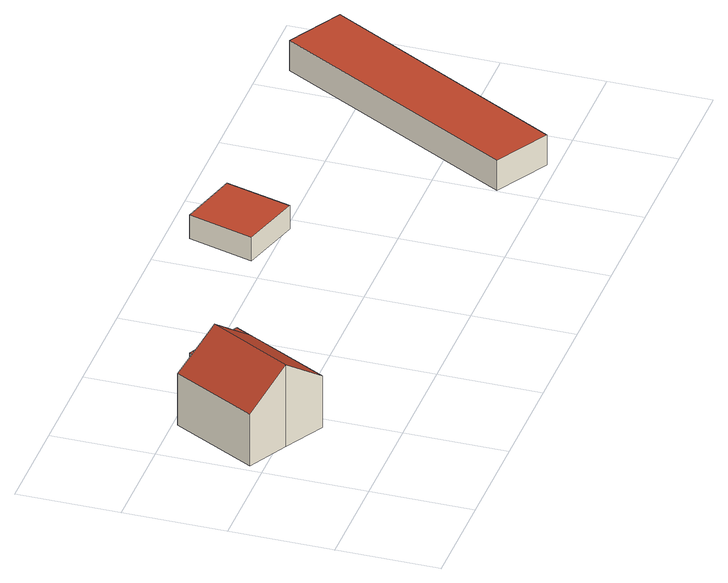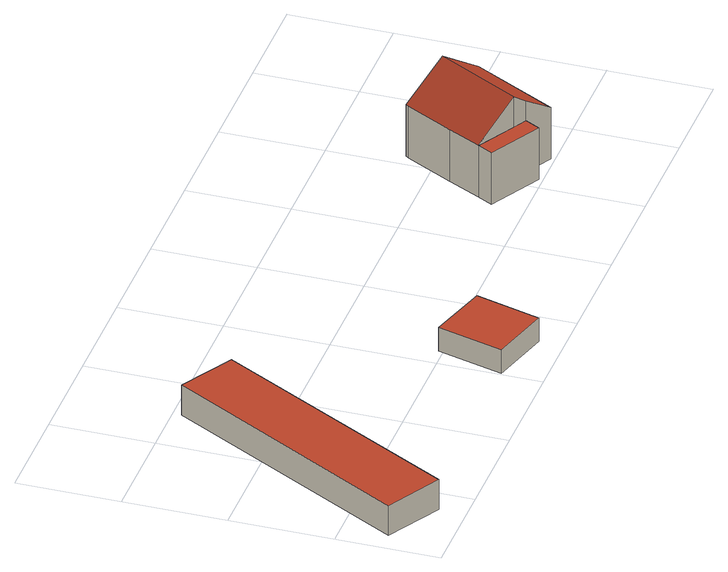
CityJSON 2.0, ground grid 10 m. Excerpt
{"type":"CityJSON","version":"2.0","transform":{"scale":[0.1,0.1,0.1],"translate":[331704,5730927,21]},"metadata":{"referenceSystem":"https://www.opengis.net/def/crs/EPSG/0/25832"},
"CityObjects":{
"building1":{"type":"Building","attributes":{"Gemeindeschluessel":"05170012","Geometrietyp2DReferenz":"3000","function":"31001_1010"},"address":[{"country":"Germany","locality":"Hamminkeln","thoroughfareNumber":"98","thoroughfareName":"Diersfordter Straße"}],"children":["building1-1","building1-2"]},
"building1-1":{"type":"BuildingPart","attributes":{"roofType":"3100","measuredHeight":8.73},"parents":["building1"],"geometry":[{"type":"MultiSurface","lod":"2","boundaries":[[[0,1,2,3]],[[4,5,1,0]],[[6,7,5,4]],[[8,9,7,6]],[[10,11,12,13]],[[14,15,11,10]],[[3,2,15,14]],[[3,14,10,13,16,0]],[[8,6,4,0,16]],[[1,5,7,9,17,12,11,15,2]],[[8,16,18,19]],[[18,17,9,19]],[[16,13,18]],[[17,18,13,12]]],"semantics":{"surfaces":[{"type":"WallSurface"},{"type":"RoofSurface"},{"type":"GroundSurface"},{"type":"ClosureSurface"}],"values":[0,0,0,0,0,0,0,1,1,2,0,3,0,3]}}]},
"building1-2":{"type":"BuildingPart","attributes":{"roofType":"1000","measuredHeight":5.52},"parents":["building1"],"geometry":[{"type":"MultiSurface","lod":"2","boundaries":[[[20,21,9,19]],[[22,23,21,20]],[[13,12,23,22]],[[22,20,19,13]],[[21,23,12,9]],[[18,19,9,17]],[[13,18,17,12]]],"semantics":{"surfaces":[{"type":"WallSurface"},{"type":"RoofSurface"},{"type":"GroundSurface"},{"type":"ClosureSurface"}],"values":[0,0,0,1,2,3,3]}}]},
"building2":{"type":"Building","attributes":{"Geometrietyp2DReferenz":"3000","Gemeindeschluessel":"05170012","function":"31001_1313","roofType":"1000","measuredHeight":2.49},"address":[{"country":"Germany","locality":"Hamminkeln","thoroughfareNumber":"98","thoroughfareName":"Diersfordter Straße"}],"geometry":[{"type":"Solid","lod":"2","boundaries":[[[[24,25,26,27]],[[28,29,25,24]],[[30,31,29,28]],[[27,26,31,30]],[[28,24,27,30]],[[25,29,31,26]]]],"semantics":{"surfaces":[{"type":"WallSurface"},{"type":"RoofSurface"},{"type":"GroundSurface"}],"values":[[0,0,0,0,1,2]]}}]},
"building3":{"type":"Building","attributes":{"Geometrietyp2DReferenz":"3000","Gemeindeschluessel":"05170012","function":"31001_2100","roofType":"1000","measuredHeight":3.27},"geometry":[{"type":"Solid","lod":"2","boundaries":[[[[32,33,34,35]],[[36,37,33,32]],[[38,39,37,36]],[[35,34,39,38]],[[36,32,35,38]],[[33,37,39,34]]]],"semantics":{"surfaces":[{"type":"WallSurface"},{"type":"RoofSurface"},{"type":"GroundSurface"}],"values":[[0,0,0,0,1,2]]}}]}
},
"vertices":[
[48,93,90],[48,93,3],[87,71,3],[87,71,58],[8,114,58],[8,114,3],[52,196,58],[52,196,3],[79,181,79],[79,181,3],[114,121,58],[114,121,3],[131,153,3],[131,153,58],[89,74,58],[89,74,3],[92,174,90],[92,174,3],[92,174,58],[79,181,58],
[87,196,58],[87,196,3],[139,168,58],[139,168,3],
[383,196,30],[383,196,5],[401,261,5],[401,261,30],[323,213,30],[323,213,5],[341,277,30],[341,277,5],
[683,245,37],[683,245,5],[629,275,5],[629,275,37],[552,9,37],[552,9,5],[499,39,37],[499,39,5]
]}
